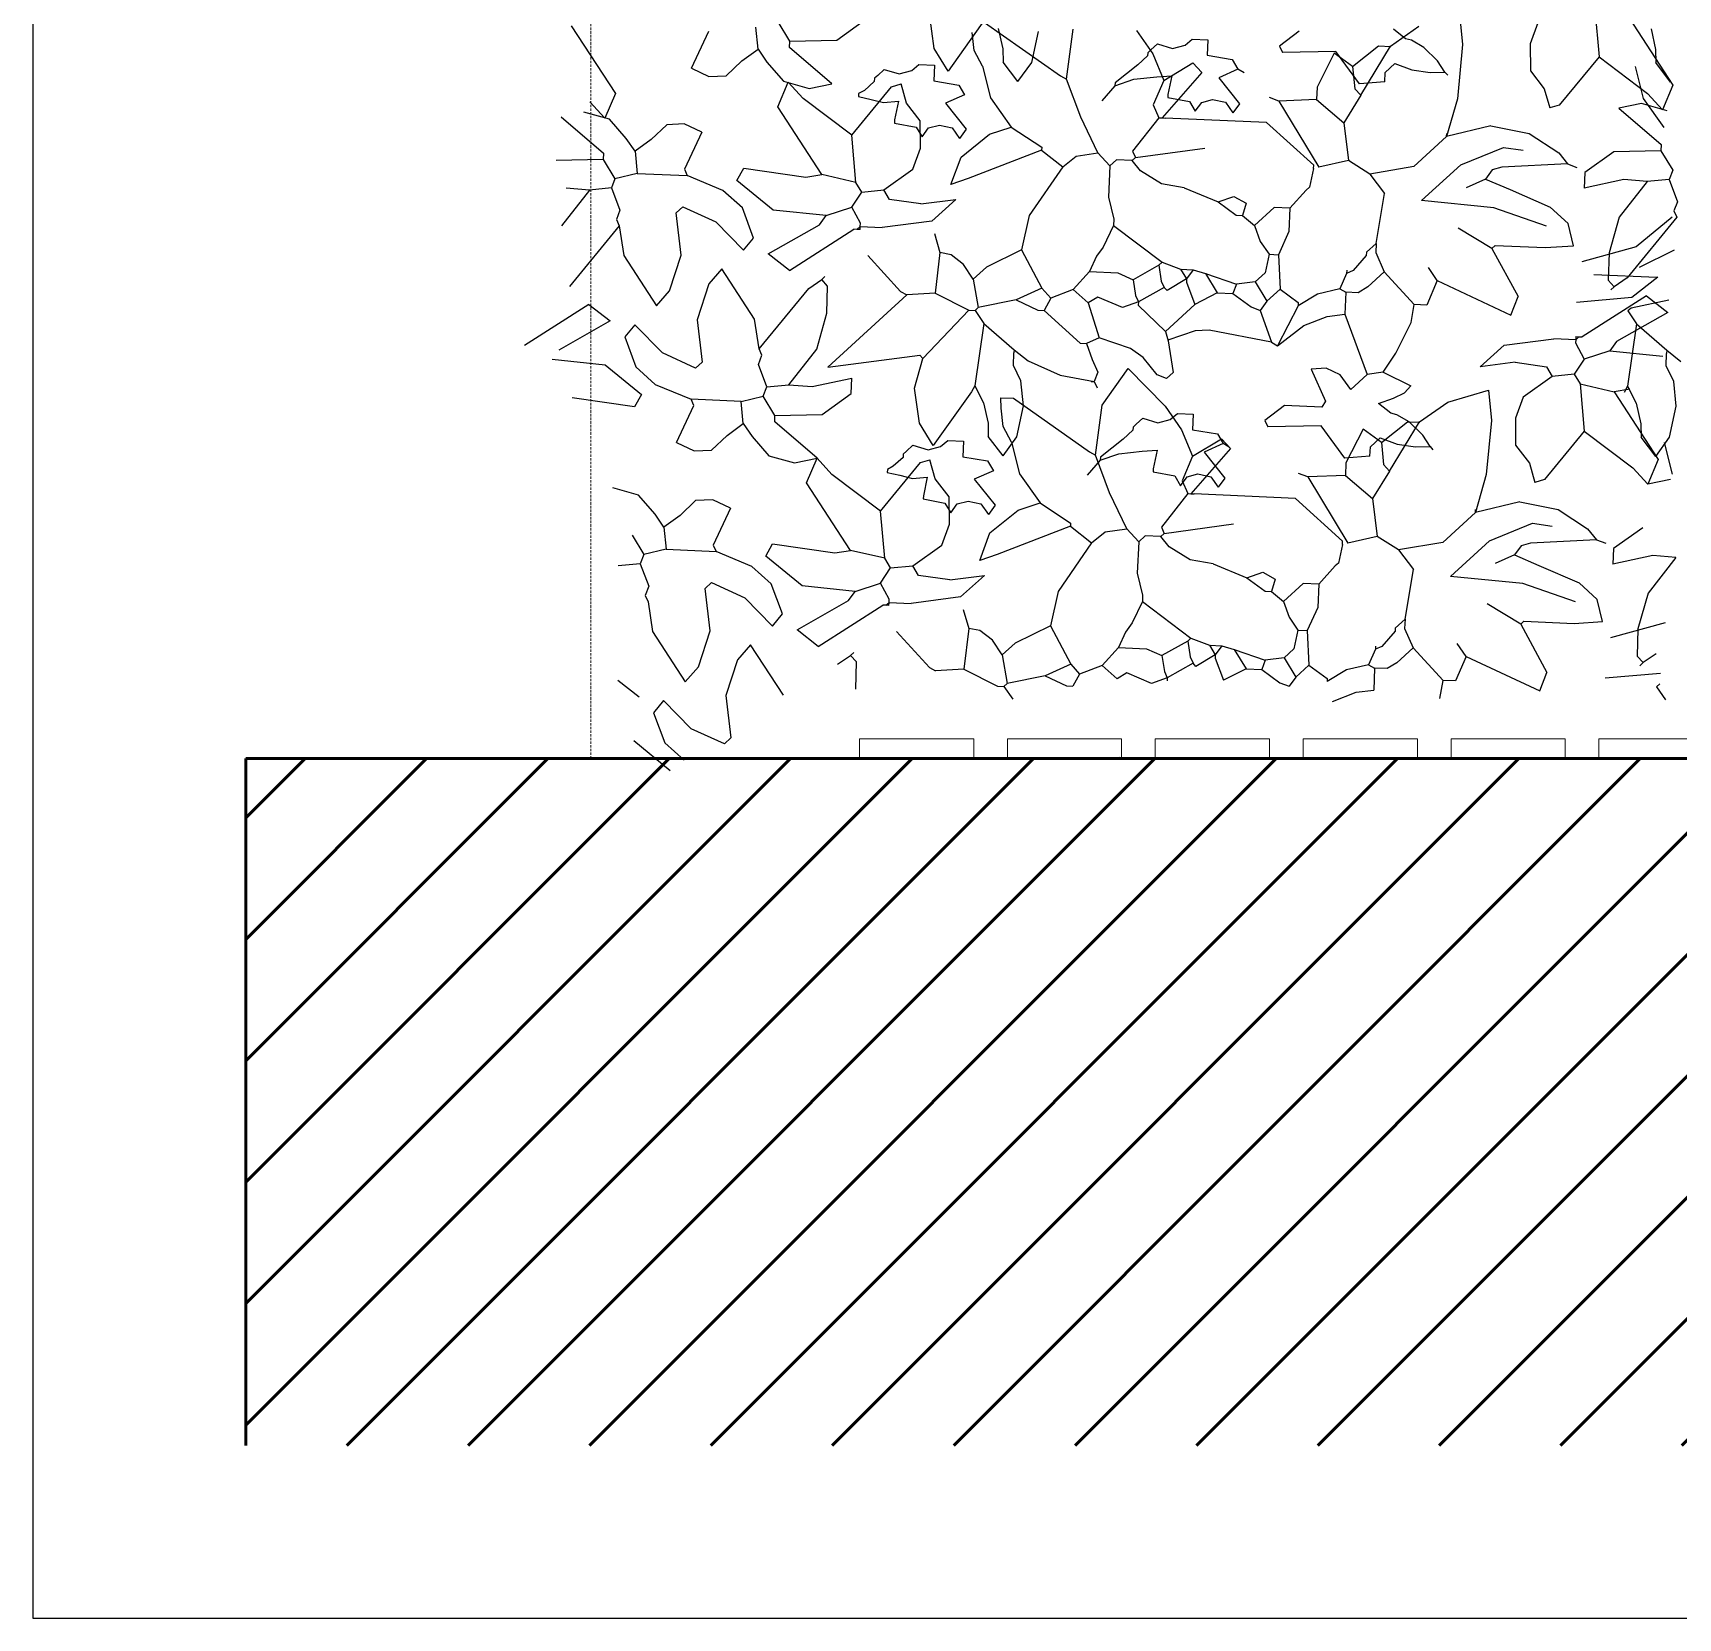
# Model space of a CAD drawing. Header units: inches. Extents: x 2960 to 8891, y 1487 to 4457.
# Drawn here: x 7759 to 7926.7, y 2093.6 to 2255.1 of the extents above; entities that cross this region are included whole.
import ezdxf

# ---------------------------------------------------------------- set-up
doc = ezdxf.new("R2010")
doc.units = ezdxf.units.IN
doc.header["$MEASUREMENT"] = 0
doc.linetypes.add('HIDDEN', pattern=[0.375, 0.25, -0.125])
for name, color, linetype, lineweight in [('A-FLOR-FTPT', 6, 'HIDDEN', 13), ('A-FURN', 8, 'Continuous', 20), ('A-WALL-FULL', 7, 'Continuous', 50)]:
    doc.layers.add(name, color=color, linetype=linetype, lineweight=lineweight)
doc.layers.add('sezione 5', color=240, linetype='Continuous')
doc.layers.add('VERDE_siepe', color=96, linetype='Continuous')

msp = doc.modelspace()

# ---------------------------------------------------------------- hatches: boundary and pattern name
at = {"layer": 'A-WALL-FULL'}
h = msp.add_hatch(dxfattribs=at)
h.set_pattern_fill('ANSI31', color=0, scale=70)
h.paths.add_polyline_path([(8740.54, 2181.18), (8717.02, 2181.18), (8717.02, 2406.46), (8717.02, 2476.46), (8111.74, 2476.46), (8111.74, 2406.46), (8111.71, 2391.18), (8115.76, 2391.18), (8125.27, 2391.18), (8125.27, 2406.46), (8425.65, 2406.46), (8703, 2406.46), (8703, 2181.18), (7780.72, 2181.18), (7780.72, 2111.18), (8740.54, 2111.18)])

# ---------------------------------------------------------------- linework, layer by layer
at = {"layer": 'A-FLOR-FTPT'}
msp.add_line((7815.88, 2181.18), (7815.88, 2406.46), dxfattribs=at)
at = {"layer": 'A-FURN'}
for p, q in [((7854.93, 2183.18), (7843.28, 2183.18)), ((7843.28, 2181.18), (7843.28, 2183.18)), ((7854.93, 2181.18), (7854.93, 2183.18)), ((7870.01, 2183.18), (7858.36, 2183.18)), ((7858.36, 2181.18), (7858.36, 2183.18)), ((7870.01, 2181.18), (7870.01, 2183.18)), ((7885.08, 2183.18), (7873.43, 2183.18)), ((7873.43, 2181.18), (7873.43, 2183.18)), ((7885.08, 2181.18), (7885.08, 2183.18)), ((7900.16, 2183.18), (7888.51, 2183.18)), ((7888.51, 2181.18), (7888.51, 2183.18)), ((7900.16, 2181.18), (7900.16, 2183.18)), ((7915.24, 2183.18), (7903.59, 2183.18)), ((7903.59, 2181.18), (7903.59, 2183.18)), ((7915.24, 2181.18), (7915.24, 2183.18)), ((7930.32, 2183.18), (7918.67, 2183.18)), ((7918.67, 2181.18), (7918.67, 2183.18)), ((7854.93, 2181.18), (7843.28, 2181.18)), ((7870.01, 2181.18), (7858.36, 2181.18)), ((7885.08, 2181.18), (7873.43, 2181.18)), ((7900.16, 2181.18), (7888.51, 2181.18)), ((7915.24, 2181.18), (7903.59, 2181.18)), ((7930.32, 2181.18), (7918.67, 2181.18))]:
    msp.add_line(p, q, dxfattribs=at)
at = {"layer": 'A-WALL-FULL'}
for p, q in [((7780.72, 2181.18), (8703, 2181.18)), ((7780.72, 2111.18), (7780.72, 2181.18))]:
    msp.add_line(p, q, dxfattribs=at)
at = {"layer": 'sezione 5'}
msp.add_lwpolyline([(7759.02, 2517.27), (7759.02, 2093.59), (8759.94, 2093.59), (8759.94, 2517.27)], close=True, dxfattribs=at)
at = {"layer": 'VERDE_siepe'}
for p, q in [((7836.18, 2254.3), (7834.98, 2256.27)), ((7840.98, 2254.41), (7843.94, 2256.52)), ((7850.91, 2253.53), (7850.41, 2257.09)), ((7856.21, 2256.7), (7852.32, 2251.23)), ((7856.03, 2256.21), (7863.78, 2250.76)), ((7904.47, 2257.03), (7904.77, 2253.94)), ((7912.44, 2256.17), (7911.66, 2254.03)), ((7918.25, 2257.52), (7918.68, 2252.7)), ((7921.73, 2256.72), (7926.22, 2249.82)), ((7813.9, 2255.86), (7818.4, 2248.95)), ((7826.15, 2251.54), (7827.91, 2255.3)), ((7832.94, 2253.48), (7832.72, 2255.73)), ((7836.15, 2253.66), (7836.18, 2254.3)), ((7836.18, 2254.3), (7840.98, 2254.41)), ((7854.99, 2253.34), (7854.78, 2255.19)), ((7857.44, 2255.59), (7857.9, 2253.51)), ((7860.84, 2252.12), (7861.52, 2255.29)), ((7864.4, 2250.41), (7865.07, 2255.52)), ((7871.52, 2255.39), (7873.18, 2253.01)), ((7876.48, 2253.9), (7877.21, 2254.51)), ((7877.21, 2254.51), (7878.8, 2254.44)), ((7878.8, 2254.44), (7878.73, 2252.85)), ((7888.11, 2255.31), (7886.12, 2253.8)), ((7897.43, 2253.8), (7900.3, 2255.82)), ((7898.94, 2254.52), (7897.71, 2255.53)), ((7899.55, 2254.38), (7898.94, 2254.52)), ((7900.81, 2253.64), (7899.55, 2254.38)), ((7923.98, 2255.54), (7924.44, 2253.46)), ((7831.29, 2252.28), (7832.94, 2253.48)), ((7832.94, 2253.48), (7833.85, 2252.16)), ((7840.46, 2249.96), (7836.15, 2253.66)), ((7852.32, 2251.23), (7850.91, 2253.53)), ((7855.83, 2251.74), (7854.99, 2253.34)), ((7857.9, 2253.51), (7857.93, 2252.15)), ((7872.66, 2252.79), (7871.66, 2251.88)), ((7872.67, 2253.11), (7872.66, 2252.79)), ((7873, 2253.42), (7872.67, 2253.11)), ((7873, 2253.42), (7873.67, 2254.03)), ((7873.18, 2253.01), (7874.31, 2250.3)), ((7873.67, 2254.03), (7875.21, 2253.55)), ((7875.21, 2253.55), (7876.48, 2253.9)), ((7878.73, 2252.85), (7881.27, 2252.42)), ((7886.12, 2253.8), (7886.42, 2253.15)), ((7891.85, 2253.23), (7886.42, 2253.15)), ((7891.69, 2253.06), (7889.94, 2249.62)), ((7893.54, 2251.7), (7891.69, 2253.06)), ((7894.27, 2249.93), (7891.85, 2253.23)), ((7893.54, 2251.7), (7896.19, 2253.82)), ((7894.38, 2248.78), (7897.43, 2253.8)), ((7896.19, 2253.82), (7897.47, 2253.76)), ((7902.22, 2252.29), (7900.81, 2253.64)), ((7904.77, 2253.94), (7904.24, 2248.43)), ((7911.66, 2254.03), (7911.69, 2251.26)), ((7918.68, 2252.7), (7914.63, 2247.76)), ((7918.68, 2252.7), (7923.63, 2248.97)), ((7924.44, 2253.46), (7924.47, 2252.11)), ((7826.15, 2251.54), (7827.94, 2250.69)), ((7829.7, 2250.77), (7831.29, 2252.28)), ((7833.85, 2252.16), (7835.55, 2250.21)), ((7845.14, 2250.81), (7845.8, 2251.42)), ((7845.8, 2251.42), (7847.34, 2250.95)), ((7847.34, 2250.95), (7848.61, 2251.3)), ((7848.61, 2251.3), (7849.34, 2251.91)), ((7849.34, 2251.91), (7850.94, 2251.84)), ((7850.94, 2251.84), (7850.87, 2250.25)), ((7855.83, 2251.74), (7856.65, 2248.51)), ((7859.44, 2250.17), (7857.93, 2252.15)), ((7859.44, 2250.17), (7860.84, 2252.12)), ((7871.66, 2251.88), (7869.34, 2250.06)), ((7878.18, 2251.09), (7874.14, 2246.47)), ((7874.31, 2250.3), (7877.26, 2252.09)), ((7877.26, 2252.09), (7878.18, 2251.09)), ((7881.87, 2251.43), (7879.91, 2250.56)), ((7881.27, 2252.42), (7881.87, 2251.43)), ((7882.49, 2251.08), (7881.87, 2251.43)), ((7893.54, 2251.7), (7893.77, 2249.45)), ((7896.83, 2250.14), (7896.87, 2251.1)), ((7896.87, 2251.1), (7897.87, 2252.01)), ((7897.87, 2252.01), (7899.6, 2251.36)), ((7899.6, 2251.36), (7901.47, 2251.09)), ((7901.47, 2251.09), (7902.95, 2251.15)), ((7902.95, 2251.15), (7902.22, 2252.29)), ((7902.95, 2251.15), (7903.25, 2250.82)), ((7911.69, 2251.26), (7913.1, 2249.43)), ((7922.37, 2251.7), (7923.19, 2248.46)), ((7925.98, 2250.12), (7924.47, 2252.11)), ((7827.94, 2250.69), (7829.7, 2250.77)), ((7834.95, 2247.6), (7836.02, 2250.11)), ((7835.55, 2250.21), (7838.16, 2249.48)), ((7837.54, 2248.45), (7836.02, 2250.11)), ((7838.16, 2249.48), (7840.46, 2249.96)), ((7842.49, 2244.72), (7846.54, 2249.65)), ((7843.79, 2249.28), (7843.19, 2248.96)), ((7844.79, 2250.19), (7843.79, 2249.28)), ((7844.8, 2250.51), (7844.79, 2250.19)), ((7845.14, 2250.81), (7844.8, 2250.51)), ((7846.54, 2249.65), (7847.52, 2249.93)), ((7848.07, 2247.99), (7847.52, 2249.93)), ((7850.87, 2250.25), (7853.4, 2249.82)), ((7853.4, 2249.82), (7854, 2248.83)), ((7863.78, 2250.76), (7864.4, 2250.41)), ((7865.85, 2246.56), (7864.4, 2250.41)), ((7869.33, 2249.74), (7867.98, 2248.2)), ((7869.33, 2249.74), (7871.25, 2250.41)), ((7869.34, 2250.06), (7869.33, 2249.74)), ((7871.25, 2250.41), (7873.61, 2250.65)), ((7874.31, 2250.3), (7873.24, 2247.79)), ((7873.61, 2250.65), (7875.13, 2250.77)), ((7875.13, 2250.77), (7874.72, 2248.87)), ((7879.91, 2250.56), (7882.03, 2247.91)), ((7889.94, 2249.62), (7889.88, 2248.34)), ((7893.77, 2249.45), (7894.38, 2248.78)), ((7896.83, 2250.14), (7894.27, 2249.93)), ((7913.1, 2249.43), (7913.66, 2247.49)), ((7926.22, 2249.82), (7925.15, 2247.31)), ((7815.8, 2248.1), (7817.33, 2246.44)), ((7818.4, 2248.95), (7817.33, 2246.44)), ((7839.44, 2240.69), (7834.95, 2247.6)), ((7842.49, 2244.72), (7837.54, 2248.45)), ((7843.19, 2248.96), (7843.18, 2248.64)), ((7843.18, 2248.64), (7844.47, 2248.35)), ((7844.47, 2248.35), (7845.74, 2248.05)), ((7845.74, 2248.05), (7847.26, 2248.17)), ((7847.26, 2248.17), (7846.86, 2246.27)), ((7849.48, 2246.16), (7848.07, 2247.99)), ((7854, 2248.83), (7852.04, 2247.96)), ((7852.04, 2247.96), (7854.17, 2245.31)), ((7856.65, 2248.51), (7858.76, 2245.54)), ((7873.24, 2247.79), (7873.82, 2246.48)), ((7874.72, 2248.87), (7874.71, 2248.55)), ((7874.71, 2248.55), (7876.93, 2248.13)), ((7876.93, 2248.13), (7877.52, 2247.15)), ((7877.52, 2247.15), (7878.19, 2248.05)), ((7878.19, 2248.05), (7879.29, 2248.34)), ((7879.29, 2248.34), (7880.59, 2248.06)), ((7880.59, 2248.06), (7881.35, 2246.98)), ((7882.03, 2247.91), (7881.35, 2246.98)), ((7886.04, 2248.19), (7885.1, 2248.55)), ((7889.88, 2248.34), (7886.04, 2248.19)), ((7886.04, 2248.19), (7890.12, 2241.45)), ((7889.88, 2248.34), (7892.66, 2245.98)), ((7894.38, 2248.78), (7892.66, 2245.98)), ((7904.24, 2248.43), (7903.14, 2244.57)), ((7914.63, 2247.76), (7913.66, 2247.49)), ((7923.01, 2247.94), (7920.71, 2247.46)), ((7925.62, 2247.21), (7923.01, 2247.94)), ((7923.19, 2248.46), (7925.3, 2245.49)), ((7923.63, 2248.97), (7925.15, 2247.31)), ((7812.88, 2246.59), (7817.19, 2242.89)), ((7817.8, 2246.34), (7815.19, 2247.07)), ((7819.5, 2244.39), (7817.8, 2246.34)), ((7825.41, 2245.86), (7823.64, 2245.78)), ((7827.2, 2245.01), (7825.41, 2245.86)), ((7846.86, 2246.27), (7846.84, 2245.95)), ((7846.84, 2245.95), (7849.06, 2245.53)), ((7849.51, 2243.39), (7849.48, 2246.16)), ((7867.59, 2242.92), (7865.85, 2246.56)), ((7873.82, 2246.48), (7871.11, 2243.09)), ((7873.82, 2246.48), (7874.14, 2246.47)), ((7874.14, 2246.47), (7874.46, 2246.46)), ((7884.79, 2246), (7874.46, 2246.46)), ((7889.59, 2241.64), (7884.79, 2246)), ((7892.66, 2245.98), (7893.13, 2242.13)), ((7920.71, 2247.46), (7925.02, 2243.76)), ((7820.4, 2243.07), (7819.5, 2244.39)), ((7822.05, 2244.27), (7820.4, 2243.07)), ((7823.64, 2245.78), (7822.05, 2244.27)), ((7827.2, 2245.01), (7825.43, 2241.25)), ((7842.92, 2239.9), (7842.49, 2244.72)), ((7849.06, 2245.53), (7849.66, 2244.54)), ((7849.66, 2244.54), (7850.32, 2245.45)), ((7850.32, 2245.45), (7851.43, 2245.74)), ((7851.43, 2245.74), (7852.72, 2245.46)), ((7852.72, 2245.46), (7853.49, 2244.38)), ((7854.17, 2245.31), (7853.49, 2244.38)), ((7853.64, 2242.48), (7856.53, 2244.82)), ((7856.53, 2244.82), (7858.76, 2245.54)), ((7858.76, 2245.54), (7861.86, 2243.49)), ((7903.14, 2244.57), (7899.81, 2241.51)), ((7907.66, 2245.65), (7903.14, 2244.57)), ((7903.14, 2244.57), (7903.15, 2244.89)), ((7907.66, 2245.65), (7911.57, 2244.88)), ((7911.57, 2244.88), (7914.57, 2242.9)), ((7817.19, 2242.89), (7817.17, 2242.25)), ((7820.4, 2243.07), (7820.62, 2240.82)), ((7848.73, 2241.25), (7849.51, 2243.39)), ((7852.61, 2239.68), (7853.64, 2242.48)), ((7861.85, 2243.17), (7854.37, 2240.3)), ((7861.86, 2243.49), (7861.85, 2243.17)), ((7861.85, 2243.17), (7864.01, 2241.48)), ((7864.01, 2241.48), (7865.38, 2242.59)), ((7865.38, 2242.59), (7867.59, 2242.92)), ((7867.59, 2242.92), (7868.81, 2241.59)), ((7871.11, 2243.09), (7871.41, 2242.43)), ((7871.41, 2242.43), (7878.48, 2243.4)), ((7904.58, 2241.69), (7908.95, 2243.47)), ((7908.95, 2243.47), (7910.95, 2243.18)), ((7914.57, 2242.9), (7915.48, 2241.79)), ((7920.19, 2243.01), (7917.23, 2240.9)), ((7924.99, 2243.12), (7920.19, 2243.01)), ((7925.02, 2243.76), (7924.99, 2243.12)), ((7924.99, 2243.12), (7926.19, 2241.15)), ((7817.17, 2242.25), (7812.37, 2242.14)), ((7817.17, 2242.25), (7818.36, 2240.28)), ((7820.62, 2240.82), (7818.36, 2240.28)), ((7820.62, 2240.82), (7825.72, 2240.6)), ((7825.43, 2241.25), (7825.72, 2240.6)), ((7830.79, 2240.11), (7831.48, 2241.36)), ((7831.48, 2241.36), (7837.83, 2240.44)), ((7845.77, 2239.14), (7848.73, 2241.25)), ((7864.01, 2241.48), (7860.6, 2236.51)), ((7868.81, 2241.59), (7868.67, 2238.4)), ((7869.48, 2242.2), (7868.81, 2241.59)), ((7871.07, 2242.13), (7869.48, 2242.2)), ((7871.41, 2242.43), (7871.07, 2242.13)), ((7871.92, 2241.07), (7871.07, 2242.13)), ((7874.07, 2239.75), (7871.92, 2241.07)), ((7889.58, 2241.32), (7889.17, 2239.42)), ((7889.58, 2241.32), (7889.59, 2241.64)), ((7893.13, 2242.13), (7890.12, 2241.45)), ((7895.3, 2240.75), (7893.13, 2242.13)), ((7899.81, 2241.51), (7895.3, 2240.75)), ((7900.58, 2238.04), (7904.58, 2241.69)), ((7907.79, 2241.17), (7907.11, 2240.24)), ((7908.76, 2241.44), (7907.79, 2241.17)), ((7915.48, 2241.79), (7908.76, 2241.44)), ((7915.48, 2241.79), (7916.43, 2241.43)), ((7917.23, 2240.9), (7917.16, 2239.31)), ((7926.19, 2241.15), (7925.83, 2240.21)), ((7815.75, 2239.12), (7813.38, 2239.31)), ((7818, 2239.34), (7815.75, 2239.12)), ((7818.36, 2240.28), (7818, 2239.34)), ((7818, 2239.34), (7818.86, 2237.06)), ((7829.37, 2239.07), (7825.72, 2240.6)), ((7834.49, 2237.07), (7830.79, 2240.11)), ((7837.83, 2240.44), (7839.44, 2240.69)), ((7842.92, 2239.9), (7839.44, 2240.69)), ((7843.52, 2238.92), (7842.92, 2239.9)), ((7843.52, 2238.92), (7845.77, 2239.14)), ((7846.36, 2238.16), (7845.77, 2239.14)), ((7854.37, 2240.3), (7852.61, 2239.68)), ((7876.39, 2239.34), (7874.07, 2239.75)), ((7876.39, 2239.34), (7879.84, 2237.91)), ((7889.17, 2239.42), (7888.84, 2239.12)), ((7895.3, 2240.75), (7896.82, 2238.77)), ((7907.11, 2240.24), (7905.15, 2239.36)), ((7907.11, 2240.24), (7909.62, 2239.17)), ((7909.62, 2239.17), (7913.7, 2237.39)), ((7921.21, 2240.18), (7917.16, 2239.31)), ((7923.58, 2239.98), (7920.75, 2236.35)), ((7923.58, 2239.98), (7921.21, 2240.18)), ((7925.83, 2240.21), (7923.58, 2239.98)), ((7925.83, 2240.21), (7926.69, 2237.93)), ((7815.75, 2239.12), (7812.92, 2235.49)), ((7831.35, 2237.3), (7829.37, 2239.07)), ((7842.49, 2237.36), (7843.52, 2238.92)), ((7849.54, 2237.7), (7846.36, 2238.16)), ((7849.54, 2237.7), (7853.1, 2238.16)), ((7853.1, 2238.16), (7850.65, 2235.96)), ((7868.67, 2238.4), (7869.21, 2236.14)), ((7879.84, 2237.91), (7881.46, 2238.48)), ((7879.84, 2237.91), (7881.7, 2236.55)), ((7881.46, 2238.48), (7882.71, 2237.79)), ((7882.71, 2237.79), (7882.34, 2236.52)), ((7888.84, 2239.12), (7887.16, 2237.27)), ((7895.95, 2233.69), (7896.82, 2238.77)), ((7907.96, 2237.31), (7900.58, 2238.04)), ((7926.69, 2237.93), (7926.32, 2236.99)), ((7818.86, 2237.06), (7818.5, 2236.12)), ((7818.5, 2236.12), (7818.79, 2235.47)), ((7825.27, 2237.42), (7824.6, 2236.81)), ((7825.12, 2232.49), (7824.6, 2236.81)), ((7825.27, 2237.42), (7828.64, 2235.88)), ((7828.64, 2235.88), (7831.47, 2233)), ((7832.48, 2234.23), (7831.35, 2237.3)), ((7839.9, 2236.52), (7834.49, 2237.07)), ((7839.22, 2235.59), (7839.9, 2236.52)), ((7839.9, 2236.52), (7842.49, 2237.36)), ((7843.38, 2235.73), (7842.49, 2237.36)), ((7850.65, 2235.96), (7845.6, 2235.31)), ((7860.6, 2236.51), (7859.81, 2233.03)), ((7869.21, 2236.14), (7869.19, 2235.5)), ((7881.7, 2236.55), (7882.34, 2236.52)), ((7882.34, 2236.52), (7883.57, 2235.51)), ((7885.57, 2237.34), (7883.57, 2235.51)), ((7887.16, 2237.27), (7885.57, 2237.34)), ((7887.16, 2237.27), (7887.06, 2234.88)), ((7913.34, 2235.44), (7907.96, 2237.31)), ((7913.7, 2237.39), (7915.54, 2235.72)), ((7920.75, 2236.35), (7919.71, 2232.71)), ((7926.62, 2236.34), (7921.55, 2230.16)), ((7926.12, 2236.36), (7922.48, 2233.33)), ((7926.32, 2236.99), (7926.62, 2236.34)), ((7818.79, 2235.47), (7813.73, 2229.3)), ((7818.79, 2235.47), (7819.25, 2232.44)), ((7831.47, 2233), (7832.48, 2234.23)), ((7833.98, 2232.62), (7839.22, 2235.59)), ((7836.14, 2230.93), (7842.71, 2235.12)), ((7843.03, 2235.1), (7842.71, 2235.12)), ((7843.03, 2235.1), (7843.37, 2235.41)), ((7843.35, 2235.09), (7843.03, 2235.1)), ((7843.35, 2235.09), (7843.37, 2235.41)), ((7843.37, 2235.41), (7843.38, 2235.73)), ((7843.37, 2235.41), (7845.6, 2235.31)), ((7850.93, 2234.7), (7851.49, 2232.75)), ((7869.19, 2235.5), (7868.13, 2233.31)), ((7869.19, 2235.5), (7874.14, 2231.77)), ((7883.57, 2235.51), (7884.14, 2233.89)), ((7887.06, 2234.88), (7886, 2232.53)), ((7907.76, 2233.18), (7904.33, 2235.25)), ((7916.08, 2233.45), (7915.54, 2235.72)), ((7819.25, 2232.44), (7822.59, 2227.31)), ((7823.93, 2228.85), (7825.12, 2232.49)), ((7836.14, 2230.93), (7833.98, 2232.62)), ((7844.12, 2232.44), (7847.48, 2228.77)), ((7851.49, 2232.75), (7850.99, 2228.62)), ((7852.62, 2232.53), (7851.49, 2232.75)), ((7853.89, 2231.55), (7852.62, 2232.53)), ((7859.81, 2233.03), (7856.22, 2231.27)), ((7859.81, 2233.03), (7861.88, 2229.11)), ((7868.13, 2233.31), (7867.45, 2232.38)), ((7884.14, 2233.89), (7885.04, 2232.57)), ((7885.04, 2232.57), (7884.64, 2230.67)), ((7885.04, 2232.57), (7886, 2232.53)), ((7886, 2232.53), (7886.16, 2229.01)), ((7894.94, 2232.46), (7893.6, 2230.92)), ((7894.96, 2232.78), (7894.94, 2232.46)), ((7895.95, 2233.69), (7894.96, 2232.78)), ((7895.95, 2233.69), (7895.91, 2232.74)), ((7895.91, 2232.74), (7896.79, 2230.78)), ((7907.76, 2233.18), (7908.09, 2233.48)), ((7907.76, 2233.18), (7910.42, 2228.27)), ((7908.09, 2233.48), (7913.2, 2233.26)), ((7913.2, 2233.26), (7916.08, 2233.45)), ((7922.48, 2233.33), (7916.92, 2231.81)), ((7919.71, 2232.71), (7919.62, 2229.93)), ((7926.35, 2232.98), (7922.76, 2231.22)), ((7829.25, 2231.08), (7827.91, 2229.55)), ((7832.59, 2225.95), (7829.25, 2231.09)), ((7854.89, 2230.05), (7853.89, 2231.55)), ((7856.22, 2231.27), (7854.89, 2230.05)), ((7866.74, 2230.81), (7865.07, 2228.97)), ((7867.45, 2232.38), (7866.74, 2230.81)), ((7866.74, 2230.81), (7869.62, 2230.69)), ((7873.8, 2231.46), (7871.18, 2229.98)), ((7874.14, 2231.77), (7873.8, 2231.46)), ((7873.8, 2231.46), (7874.05, 2229.85)), ((7874.14, 2231.77), (7876.02, 2231.05)), ((7876.02, 2231.05), (7876.62, 2230.06)), ((7876.02, 2231.05), (7877.3, 2230.99)), ((7877.3, 2230.99), (7876.62, 2230.06)), ((7877.3, 2230.99), (7878.56, 2230.62)), ((7892.96, 2230.95), (7892.94, 2230.63)), ((7893.6, 2230.92), (7892.94, 2230.63)), ((7896.79, 2230.78), (7895.12, 2229.25)), ((7896.79, 2230.78), (7899.84, 2227.45)), ((7902.18, 2229.91), (7901.28, 2231.22)), ((7827.91, 2229.55), (7826.72, 2225.9)), ((7833.05, 2222.93), (7838.11, 2229.1)), ((7838.11, 2229.1), (7839.43, 2230)), ((7839.43, 2230), (7839.76, 2230.31)), ((7840.04, 2229.34), (7839.43, 2230)), ((7839.96, 2226.56), (7840.04, 2229.34)), ((7854.89, 2230.05), (7855.4, 2227.15)), ((7861.88, 2229.11), (7859.27, 2227.94)), ((7861.88, 2229.11), (7862.79, 2228.11)), ((7869.62, 2230.69), (7871.18, 2229.98)), ((7871.18, 2229.98), (7871.43, 2228.37)), ((7874.35, 2229.2), (7871.72, 2227.72)), ((7874.05, 2229.85), (7874.35, 2229.2)), ((7874.65, 2228.87), (7874.35, 2229.2)), ((7876.62, 2230.06), (7874.65, 2228.87)), ((7876.62, 2230.06), (7876.61, 2229.74)), ((7876.61, 2229.74), (7877.47, 2227.47)), ((7878.56, 2230.62), (7881.71, 2229.52)), ((7878.56, 2230.62), (7879.75, 2228.65)), ((7881.71, 2229.52), (7881.35, 2228.58)), ((7883.64, 2229.75), (7881.71, 2229.52)), ((7884.64, 2230.67), (7883.64, 2229.75)), ((7883.64, 2229.75), (7884.83, 2227.79)), ((7892.94, 2230.63), (7892.24, 2229.06)), ((7895.12, 2229.25), (7894.14, 2228.66)), ((7902.18, 2229.91), (7901.11, 2227.39)), ((7902.18, 2229.91), (7909.7, 2226.38)), ((7924.58, 2230.2), (7918.14, 2230.48)), ((7919.62, 2229.93), (7920.23, 2229.26)), ((7920.23, 2229.26), (7919.9, 2228.96)), ((7921.55, 2230.16), (7920.23, 2229.26)), ((7922.02, 2228.2), (7924.69, 2230.29)), ((7815.7, 2227.47), (7809.13, 2223.28)), ((7815.7, 2227.47), (7817.87, 2225.78)), ((7822.59, 2227.31), (7823.93, 2228.85)), ((7848.1, 2228.43), (7840.07, 2221.06)), ((7847.48, 2228.77), (7848.1, 2228.43)), ((7850.99, 2228.62), (7848.1, 2228.43)), ((7850.99, 2228.62), (7854.43, 2226.87)), ((7859.27, 2227.94), (7855.4, 2227.15)), ((7859.27, 2227.94), (7861.46, 2226.89)), ((7862.79, 2228.11), (7862.1, 2226.86)), ((7865.07, 2228.97), (7862.79, 2228.11)), ((7865.07, 2228.97), (7866.61, 2227.62)), ((7867.59, 2228.22), (7866.61, 2227.62)), ((7866.61, 2227.62), (7867.73, 2224.06)), ((7870.1, 2227.15), (7867.59, 2228.22)), ((7871.72, 2227.72), (7870.1, 2227.15)), ((7871.43, 2228.37), (7871.72, 2227.72)), ((7871.72, 2227.72), (7871.71, 2227.4)), ((7871.71, 2227.4), (7874.47, 2224.72)), ((7877.47, 2227.47), (7874.47, 2224.72)), ((7879.75, 2228.65), (7877.47, 2227.47)), ((7879.75, 2228.65), (7881.35, 2228.58)), ((7881.35, 2228.58), (7883.21, 2227.22)), ((7884.83, 2227.79), (7884.15, 2226.86)), ((7886.16, 2229.01), (7884.83, 2227.79)), ((7886.16, 2229.01), (7888.02, 2227.65)), ((7889.98, 2228.52), (7888.01, 2227.33)), ((7888.02, 2227.65), (7888.01, 2227.33)), ((7892.24, 2229.06), (7889.98, 2228.52)), ((7892.24, 2229.06), (7892.86, 2228.71)), ((7892.86, 2228.71), (7892.76, 2226.48)), ((7894.14, 2228.66), (7892.86, 2228.71)), ((7899.52, 2225.63), (7899.84, 2227.45)), ((7901.11, 2227.39), (7899.84, 2227.45)), ((7909.7, 2226.38), (7910.42, 2228.27)), ((7916.38, 2227.71), (7922.02, 2228.2)), ((7923.53, 2228.33), (7916.95, 2224.15)), ((7925.81, 2227.89), (7921.94, 2227.1)), ((7923.53, 2228.33), (7925.69, 2226.64)), ((7817.87, 2225.78), (7812.62, 2222.81)), ((7826.72, 2225.9), (7827.24, 2221.58)), ((7833.05, 2222.93), (7832.59, 2225.95)), ((7838.92, 2222.91), (7839.96, 2226.56)), ((7854.43, 2226.87), (7849.74, 2221.96)), ((7854.43, 2226.87), (7855.07, 2226.85)), ((7855.4, 2227.15), (7855.07, 2226.85)), ((7855.07, 2226.85), (7855.97, 2225.53)), ((7861.46, 2226.89), (7862.1, 2226.86)), ((7862.1, 2226.86), (7865.79, 2223.5)), ((7883.21, 2227.22), (7884.15, 2226.86)), ((7884.15, 2226.86), (7885.29, 2223.61)), ((7888.01, 2227.33), (7885.91, 2223.26)), ((7888.58, 2225.31), (7890.97, 2226.25)), ((7890.97, 2226.25), (7892.76, 2226.48)), ((7892.76, 2226.48), (7895.05, 2220.31)), ((7925.69, 2226.64), (7920.45, 2223.67)), ((7921.94, 2227.1), (7921.61, 2226.8)), ((7921.61, 2226.8), (7922.51, 2225.48)), ((7820.37, 2225.4), (7819.36, 2224.17)), ((7819.36, 2224.17), (7820.49, 2221.1)), ((7823.2, 2222.52), (7820.37, 2225.4)), ((7855.97, 2225.53), (7855.05, 2219.18)), ((7855.97, 2225.53), (7859.05, 2222.84)), ((7867.73, 2224.06), (7866.42, 2223.47)), ((7870.92, 2222.96), (7867.73, 2224.06)), ((7874.47, 2224.72), (7874.75, 2223.75)), ((7877.5, 2224.79), (7874.73, 2223.82)), ((7878.95, 2224.85), (7877.5, 2224.79)), ((7885.29, 2223.61), (7878.95, 2224.85)), ((7885.91, 2223.26), (7888.58, 2225.31)), ((7897.97, 2222.5), (7899.52, 2225.63)), ((7916.32, 2224.18), (7916.3, 2223.86)), ((7916.63, 2224.16), (7916.3, 2223.86)), ((7916.32, 2224.18), (7916.63, 2224.16)), ((7916.63, 2224.16), (7916.95, 2224.15)), ((7922.51, 2225.48), (7921.59, 2219.13)), ((7922.51, 2225.48), (7925.59, 2222.79)), ((7826.57, 2220.97), (7823.2, 2222.52)), ((7833.34, 2222.28), (7833.05, 2222.93)), ((7836.09, 2219.28), (7838.92, 2222.91)), ((7858.98, 2221.24), (7859.03, 2222.52)), ((7859.05, 2222.84), (7859.03, 2222.52)), ((7859.05, 2222.84), (7860.49, 2221.7)), ((7865.79, 2223.5), (7866.42, 2223.47)), ((7866.42, 2223.47), (7866.99, 2221.85)), ((7872.19, 2222.04), (7870.92, 2222.96)), ((7874.75, 2223.75), (7875.25, 2220.53)), ((7885.29, 2223.61), (7885.91, 2223.26)), ((7896.66, 2220.56), (7897.97, 2222.5)), ((7906.57, 2221.11), (7909.01, 2223.31)), ((7909.01, 2223.31), (7914.07, 2223.95)), ((7916.3, 2223.86), (7914.07, 2223.95)), ((7916.3, 2223.86), (7916.29, 2223.54)), ((7916.29, 2223.54), (7917.17, 2221.9)), ((7919.77, 2222.75), (7917.17, 2221.9)), ((7920.45, 2223.67), (7919.77, 2222.75)), ((7919.77, 2222.75), (7925.18, 2222.19)), ((7925.52, 2221.19), (7925.57, 2222.47)), ((7925.59, 2222.79), (7925.57, 2222.47)), ((7925.59, 2222.79), (7927.03, 2221.65)), ((7811.94, 2221.88), (7817.35, 2221.32)), ((7817.35, 2221.32), (7821.05, 2218.28)), ((7820.49, 2221.1), (7822.47, 2219.32)), ((7826.57, 2220.97), (7827.24, 2221.58)), ((7832.98, 2221.33), (7833.34, 2222.28)), ((7833.84, 2219.06), (7832.98, 2221.33)), ((7840.07, 2221.06), (7849.43, 2222.3)), ((7848.91, 2218.94), (7849.74, 2221.96)), ((7849.43, 2222.3), (7849.74, 2221.96)), ((7859.75, 2219.67), (7858.98, 2221.24)), ((7860.49, 2221.7), (7863.76, 2220.24)), ((7866.99, 2221.85), (7867.58, 2220.55)), ((7868.01, 2217.21), (7870.67, 2220.94)), ((7870.67, 2220.94), (7874.46, 2217.08)), ((7873.64, 2220.28), (7872.19, 2222.04)), ((7890.86, 2220.96), (7889.32, 2220.88)), ((7889.32, 2220.88), (7890.78, 2217.62)), ((7892.3, 2220.29), (7890.86, 2220.96)), ((7910.13, 2221.57), (7906.57, 2221.11)), ((7910.13, 2221.57), (7913.31, 2221.11)), ((7913.31, 2221.11), (7913.9, 2220.12)), ((7917.17, 2221.9), (7916.15, 2220.35)), ((7926.29, 2219.62), (7925.52, 2221.19)), ((7822.47, 2219.32), (7826.12, 2217.8)), ((7833.48, 2218.12), (7833.84, 2219.06)), ((7833.84, 2219.06), (7836.09, 2219.28)), ((7836.09, 2219.28), (7838.46, 2219.09)), ((7838.46, 2219.09), (7842.51, 2219.96)), ((7842.44, 2218.37), (7842.51, 2219.96)), ((7855.05, 2219.18), (7854.7, 2218.55)), ((7855.05, 2219.18), (7855.94, 2217.43)), ((7860.02, 2217.14), (7859.75, 2219.67)), ((7863.76, 2220.24), (7867.21, 2219.6)), ((7866.9, 2219.62), (7867.21, 2219.6)), ((7867.58, 2220.55), (7867.21, 2219.6)), ((7867.21, 2219.6), (7867.51, 2218.95)), ((7874.58, 2219.92), (7873.64, 2220.28)), ((7875.25, 2220.53), (7874.58, 2219.92)), ((7893.39, 2218.78), (7892.3, 2220.29)), ((7895.05, 2220.31), (7893.39, 2218.78)), ((7896.66, 2220.56), (7895.05, 2220.31)), ((7896.66, 2220.56), (7899.48, 2219.16)), ((7898.85, 2218.46), (7899.48, 2219.16)), ((7913.9, 2220.12), (7910.93, 2218.02)), ((7916.15, 2220.35), (7913.9, 2220.12)), ((7916.15, 2220.35), (7916.75, 2219.36)), ((7916.75, 2219.36), (7920.23, 2218.57)), ((7916.75, 2219.36), (7917.17, 2214.55)), ((7921.59, 2219.13), (7921.24, 2218.5)), ((7921.59, 2219.13), (7922.48, 2217.39)), ((7926.56, 2217.09), (7926.29, 2219.62)), ((7820.36, 2217.04), (7814.01, 2217.95)), ((7821.05, 2218.28), (7820.36, 2217.04)), ((7826.41, 2217.15), (7826.12, 2217.8)), ((7831.22, 2217.58), (7826.12, 2217.8)), ((7831.22, 2217.58), (7833.48, 2218.12)), ((7831.44, 2215.33), (7831.22, 2217.58)), ((7834.67, 2216.15), (7833.48, 2218.12)), ((7839.47, 2216.26), (7842.44, 2218.37)), ((7849.4, 2215.37), (7848.91, 2218.94)), ((7854.7, 2218.55), (7850.81, 2213.08)), ((7855.94, 2217.43), (7856.39, 2215.35)), ((7857.69, 2217.96), (7858.97, 2217.9)), ((7857.72, 2216.89), (7857.69, 2217.96)), ((7858.97, 2217.9), (7866.72, 2212.45)), ((7890.78, 2217.62), (7890.43, 2216.99)), ((7896.2, 2217.38), (7897.71, 2217.9)), ((7897.44, 2216.37), (7896.2, 2217.38)), ((7897.71, 2217.9), (7898.85, 2218.46)), ((7900.37, 2215.49), (7903.25, 2217.52)), ((7903.25, 2217.52), (7907.41, 2218.72)), ((7907.41, 2218.72), (7907.71, 2215.63)), ((7910.93, 2218.02), (7910.16, 2215.88)), ((7921.83, 2218.82), (7920.23, 2218.57)), ((7920.23, 2218.57), (7924.72, 2211.66)), ((7922.48, 2217.39), (7922.93, 2215.31)), ((7824.64, 2213.39), (7826.41, 2217.15)), ((7834.65, 2215.51), (7834.67, 2216.15)), ((7834.67, 2216.15), (7839.47, 2216.26)), ((7857.93, 2215.03), (7857.72, 2216.89)), ((7859.34, 2213.97), (7860.02, 2217.14)), ((7867.34, 2212.1), (7868.01, 2217.21)), ((7871.5, 2215.26), (7872.17, 2215.87)), ((7872.17, 2215.87), (7873.7, 2215.4)), ((7873.7, 2215.4), (7874.97, 2215.74)), ((7874.46, 2217.08), (7876.12, 2214.7)), ((7874.97, 2215.74), (7875.7, 2216.36)), ((7875.7, 2216.36), (7877.3, 2216.29)), ((7877.3, 2216.29), (7877.23, 2214.69)), ((7886.6, 2217.16), (7884.62, 2215.65)), ((7884.62, 2215.65), (7884.91, 2215)), ((7890.43, 2216.99), (7886.6, 2217.16)), ((7898.05, 2216.22), (7897.44, 2216.37)), ((7899.31, 2215.49), (7898.05, 2216.22)), ((7910.16, 2215.88), (7910.18, 2213.11)), ((7925.88, 2213.92), (7926.56, 2217.09)), ((7828.2, 2212.62), (7829.79, 2214.12)), ((7829.79, 2214.12), (7831.44, 2215.33)), ((7831.44, 2215.33), (7832.34, 2214.01)), ((7832.34, 2214.01), (7834.04, 2212.05)), ((7838.96, 2211.81), (7834.65, 2215.51)), ((7850.81, 2213.08), (7849.4, 2215.37)), ((7856.39, 2215.35), (7856.42, 2214)), ((7857.93, 2212.02), (7856.42, 2214)), ((7858.77, 2213.44), (7857.93, 2215.03)), ((7857.93, 2212.02), (7859.34, 2213.97)), ((7871.15, 2214.64), (7870.15, 2213.72)), ((7871.17, 2214.96), (7871.15, 2214.64)), ((7871.5, 2215.26), (7871.17, 2214.96)), ((7876.12, 2214.7), (7877.25, 2211.99)), ((7877.23, 2214.69), (7879.77, 2214.26)), ((7879.77, 2214.26), (7880.36, 2213.28)), ((7890.35, 2215.08), (7884.91, 2215)), ((7892.76, 2211.78), (7890.35, 2215.08)), ((7894.63, 2214.75), (7892.88, 2211.31)), ((7896.49, 2213.39), (7894.63, 2214.75)), ((7896.49, 2213.39), (7899.14, 2215.51)), ((7897.32, 2210.48), (7900.37, 2215.49)), ((7899.14, 2215.51), (7900.41, 2215.46)), ((7900.72, 2214.14), (7899.31, 2215.49)), ((7901.45, 2213), (7900.72, 2214.14)), ((7907.71, 2215.63), (7907.18, 2210.12)), ((7917.17, 2214.55), (7913.12, 2209.61)), ((7917.17, 2214.55), (7922.13, 2210.82)), ((7922.93, 2215.31), (7922.96, 2213.95)), ((7824.64, 2213.39), (7826.43, 2212.54)), ((7826.43, 2212.54), (7828.2, 2212.62)), ((7848.08, 2212.51), (7847.75, 2212.2)), ((7848.08, 2212.51), (7848.74, 2213.12)), ((7848.74, 2213.12), (7850.28, 2212.65)), ((7850.28, 2212.65), (7851.55, 2212.99)), ((7851.55, 2212.99), (7852.28, 2213.6)), ((7852.28, 2213.6), (7853.88, 2213.53)), ((7853.88, 2213.53), (7853.81, 2211.94)), ((7858.77, 2213.44), (7859.59, 2210.2)), ((7866.72, 2212.45), (7867.34, 2212.1)), ((7870.15, 2213.72), (7867.84, 2211.91)), ((7869.74, 2212.25), (7872.1, 2212.5)), ((7872.1, 2212.5), (7873.62, 2212.61)), ((7873.62, 2212.61), (7873.22, 2210.71)), ((7881.12, 2212.78), (7877.08, 2208.16)), ((7877.25, 2211.99), (7880.2, 2213.78)), ((7880.36, 2213.28), (7878.41, 2212.4)), ((7878.41, 2212.4), (7880.53, 2209.75)), ((7880.2, 2213.78), (7881.12, 2212.78)), ((7880.99, 2212.93), (7880.36, 2213.28)), ((7895.33, 2211.99), (7895.37, 2212.94)), ((7895.37, 2212.94), (7896.37, 2213.86)), ((7896.37, 2213.86), (7898.09, 2213.21)), ((7896.49, 2213.39), (7896.71, 2211.14)), ((7898.09, 2213.21), (7899.96, 2212.94)), ((7899.96, 2212.94), (7901.45, 2213)), ((7901.45, 2213), (7901.75, 2212.66)), ((7910.18, 2213.11), (7911.6, 2211.28)), ((7924.48, 2211.97), (7922.96, 2213.95)), ((7924.48, 2211.97), (7925.88, 2213.92)), ((7925.31, 2213.39), (7926.13, 2210.16)), ((7834.04, 2212.05), (7836.65, 2211.32)), ((7836.65, 2211.32), (7838.96, 2211.81)), ((7837.89, 2209.29), (7838.96, 2211.81)), ((7840.48, 2210.14), (7838.96, 2211.81)), ((7845.43, 2206.41), (7849.49, 2211.35)), ((7846.13, 2210.65), (7846.12, 2210.33)), ((7846.73, 2210.97), (7846.13, 2210.65)), ((7847.73, 2211.88), (7846.73, 2210.97)), ((7847.75, 2212.2), (7847.73, 2211.88)), ((7849.49, 2211.35), (7850.46, 2211.62)), ((7851.01, 2209.68), (7850.46, 2211.62)), ((7853.81, 2211.94), (7856.34, 2211.51)), ((7856.34, 2211.51), (7856.94, 2210.52)), ((7867.82, 2211.59), (7866.48, 2210.05)), ((7868.79, 2208.26), (7867.34, 2212.1)), ((7867.82, 2211.59), (7869.74, 2212.25)), ((7867.84, 2211.91), (7867.82, 2211.59)), ((7873.22, 2210.71), (7873.21, 2210.39)), ((7877.25, 2211.99), (7876.18, 2209.48)), ((7895.33, 2211.99), (7892.76, 2211.78)), ((7892.88, 2211.31), (7892.82, 2210.03)), ((7896.71, 2211.14), (7897.32, 2210.48)), ((7911.6, 2211.28), (7912.15, 2209.33)), ((7922.13, 2210.82), (7923.65, 2209.15)), ((7924.72, 2211.66), (7923.65, 2209.15)), ((7842.38, 2202.39), (7837.89, 2209.29)), ((7845.43, 2206.41), (7840.48, 2210.14)), ((7846.12, 2210.33), (7847.41, 2210.05)), ((7847.41, 2210.05), (7848.68, 2209.74)), ((7848.68, 2209.74), (7850.2, 2209.86)), ((7850.2, 2209.86), (7849.8, 2207.96)), ((7852.42, 2207.85), (7851.01, 2209.68)), ((7856.94, 2210.52), (7854.99, 2209.65)), ((7854.99, 2209.65), (7857.11, 2207)), ((7859.59, 2210.2), (7861.7, 2207.23)), ((7873.21, 2210.39), (7875.42, 2209.98)), ((7875.42, 2209.98), (7876.02, 2208.99)), ((7876.02, 2208.99), (7876.68, 2209.89)), ((7876.18, 2209.48), (7876.76, 2208.18)), ((7876.68, 2209.89), (7877.79, 2210.19)), ((7877.79, 2210.19), (7879.09, 2209.9)), ((7879.09, 2209.9), (7879.85, 2208.83)), ((7880.53, 2209.75), (7879.85, 2208.83)), ((7888.98, 2209.88), (7888.04, 2210.24)), ((7892.82, 2210.03), (7888.98, 2209.88)), ((7888.98, 2209.88), (7893.07, 2203.14)), ((7892.82, 2210.03), (7895.6, 2207.67)), ((7897.32, 2210.48), (7895.6, 2207.67)), ((7907.18, 2210.12), (7906.08, 2206.26)), ((7913.12, 2209.61), (7912.15, 2209.33)), ((7925.96, 2209.63), (7923.65, 2209.15)), ((7820.74, 2208.04), (7818.13, 2208.77)), ((7822.44, 2206.08), (7820.74, 2208.04)), ((7826.58, 2207.47), (7824.99, 2205.97)), ((7828.35, 2207.55), (7826.58, 2207.47)), ((7830.14, 2206.7), (7828.35, 2207.55)), ((7849.8, 2207.96), (7849.78, 2207.64)), ((7849.78, 2207.64), (7852, 2207.22)), ((7852.45, 2205.08), (7852.42, 2207.85)), ((7853.26, 2207.14), (7854.37, 2207.43)), ((7854.37, 2207.43), (7855.67, 2207.15)), ((7870.53, 2204.61), (7868.79, 2208.26)), ((7876.76, 2208.18), (7874.06, 2204.78)), ((7876.76, 2208.18), (7877.08, 2208.16)), ((7877.08, 2208.16), (7877.4, 2208.15)), ((7887.73, 2207.7), (7877.4, 2208.15)), ((7892.53, 2203.33), (7887.73, 2207.7)), ((7895.6, 2207.67), (7896.07, 2203.82)), ((7910.6, 2207.34), (7906.08, 2206.26)), ((7910.6, 2207.34), (7914.51, 2206.57)), ((7823.34, 2204.76), (7822.44, 2206.08)), ((7824.99, 2205.97), (7823.34, 2204.76)), ((7830.14, 2206.7), (7828.37, 2202.94)), ((7845.86, 2201.6), (7845.43, 2206.41)), ((7852, 2207.22), (7852.6, 2206.24)), ((7852.6, 2206.24), (7853.26, 2207.14)), ((7855.67, 2207.15), (7856.43, 2206.07)), ((7857.11, 2207), (7856.43, 2206.07)), ((7856.58, 2204.18), (7859.47, 2206.51)), ((7859.47, 2206.51), (7861.7, 2207.23)), ((7861.7, 2207.23), (7864.8, 2205.18)), ((7906.08, 2206.26), (7902.75, 2203.21)), ((7906.08, 2206.26), (7906.1, 2206.58)), ((7914.51, 2206.57), (7917.51, 2204.59)), ((7820.11, 2203.94), (7821.3, 2201.97)), ((7823.34, 2204.76), (7823.56, 2202.51)), ((7851.68, 2202.94), (7852.45, 2205.08)), ((7855.56, 2201.38), (7856.58, 2204.18)), ((7864.79, 2204.86), (7857.32, 2201.99)), ((7864.8, 2205.18), (7864.79, 2204.86)), ((7864.79, 2204.86), (7866.95, 2203.17)), ((7866.95, 2203.17), (7868.32, 2204.28)), ((7868.32, 2204.28), (7870.53, 2204.61)), ((7870.53, 2204.61), (7871.75, 2203.28)), ((7874.35, 2204.13), (7874.01, 2203.82)), ((7874.06, 2204.78), (7874.35, 2204.13)), ((7874.35, 2204.13), (7881.42, 2205.1)), ((7907.52, 2203.38), (7911.89, 2205.16)), ((7911.89, 2205.16), (7913.89, 2204.87)), ((7917.51, 2204.59), (7918.43, 2203.48)), ((7923.14, 2204.7), (7920.17, 2202.59)), ((7823.56, 2202.51), (7821.3, 2201.97)), ((7823.56, 2202.51), (7828.67, 2202.29)), ((7828.37, 2202.94), (7828.67, 2202.29)), ((7832.31, 2200.77), (7828.67, 2202.29)), ((7833.73, 2201.81), (7834.42, 2203.05)), ((7834.42, 2203.05), (7840.77, 2202.14)), ((7840.77, 2202.14), (7842.38, 2202.39)), ((7845.86, 2201.6), (7842.38, 2202.39)), ((7848.71, 2200.83), (7851.68, 2202.94)), ((7866.95, 2203.17), (7863.54, 2198.21)), ((7871.75, 2203.28), (7871.61, 2200.09)), ((7872.42, 2203.89), (7871.75, 2203.28)), ((7874.01, 2203.82), (7872.42, 2203.89)), ((7874.86, 2202.76), (7874.01, 2203.82)), ((7877.01, 2201.44), (7874.86, 2202.76)), ((7892.52, 2203.01), (7892.11, 2201.11)), ((7892.52, 2203.01), (7892.53, 2203.33)), ((7896.07, 2203.82), (7893.07, 2203.14)), ((7898.25, 2202.45), (7896.07, 2203.82)), ((7902.75, 2203.21), (7898.25, 2202.45)), ((7898.25, 2202.45), (7899.76, 2200.46)), ((7903.53, 2199.74), (7907.52, 2203.38)), ((7910.73, 2202.86), (7910.05, 2201.93)), ((7911.7, 2203.14), (7910.73, 2202.86)), ((7918.43, 2203.48), (7911.7, 2203.14)), ((7918.43, 2203.48), (7919.37, 2203.12)), ((7920.17, 2202.59), (7920.1, 2201)), ((7820.94, 2201.03), (7818.69, 2200.81)), ((7821.3, 2201.97), (7820.94, 2201.03)), ((7820.94, 2201.03), (7821.8, 2198.76)), ((7834.29, 2198.99), (7832.31, 2200.77)), ((7837.43, 2198.77), (7833.73, 2201.81)), ((7845.43, 2199.06), (7846.46, 2200.61)), ((7846.46, 2200.61), (7845.86, 2201.6)), ((7846.46, 2200.61), (7848.71, 2200.83)), ((7849.3, 2199.85), (7848.71, 2200.83)), ((7857.32, 2201.99), (7855.56, 2201.38)), ((7879.33, 2201.03), (7877.01, 2201.44)), ((7879.33, 2201.03), (7882.78, 2199.6)), ((7891.78, 2200.81), (7890.1, 2198.96)), ((7892.11, 2201.11), (7891.78, 2200.81)), ((7910.05, 2201.93), (7908.09, 2201.06)), ((7910.05, 2201.93), (7912.56, 2200.86)), ((7912.56, 2200.86), (7916.64, 2199.09)), ((7924.15, 2201.87), (7920.1, 2201)), ((7926.52, 2201.68), (7923.69, 2198.05)), ((7926.52, 2201.68), (7924.15, 2201.87)), ((7828.21, 2199.11), (7827.54, 2198.51)), ((7828.21, 2199.12), (7831.58, 2197.57)), ((7835.42, 2195.92), (7834.29, 2198.99)), ((7842.84, 2198.21), (7845.43, 2199.06)), ((7846.32, 2197.42), (7845.43, 2199.06)), ((7852.48, 2199.39), (7849.3, 2199.85)), ((7852.48, 2199.39), (7856.04, 2199.85)), ((7856.04, 2199.85), (7853.59, 2197.65)), ((7871.61, 2200.09), (7872.15, 2197.83)), ((7882.78, 2199.6), (7884.4, 2200.17)), ((7882.78, 2199.6), (7884.64, 2198.24)), ((7884.4, 2200.17), (7885.65, 2199.48)), ((7885.65, 2199.48), (7885.28, 2198.22)), ((7888.51, 2199.03), (7886.51, 2197.2)), ((7890.1, 2198.96), (7888.51, 2199.03)), ((7890.1, 2198.96), (7890, 2196.57)), ((7898.9, 2195.39), (7899.76, 2200.46)), ((7910.91, 2199.01), (7903.53, 2199.74)), ((7916.29, 2197.14), (7910.91, 2199.01)), ((7916.64, 2199.09), (7918.48, 2197.41)), ((7821.8, 2198.76), (7821.44, 2197.81)), ((7821.44, 2197.81), (7821.73, 2197.16)), ((7828.06, 2194.19), (7827.54, 2198.51)), ((7831.58, 2197.57), (7834.41, 2194.69)), ((7836.92, 2194.31), (7842.16, 2197.28)), ((7842.84, 2198.21), (7837.43, 2198.77)), ((7842.16, 2197.28), (7842.84, 2198.21)), ((7846.31, 2197.1), (7846.32, 2197.42)), ((7853.59, 2197.65), (7848.54, 2197)), ((7863.54, 2198.21), (7862.75, 2194.72)), ((7872.15, 2197.83), (7872.13, 2197.19)), ((7884.64, 2198.24), (7885.28, 2198.22)), ((7885.28, 2198.22), (7886.51, 2197.2)), ((7886.51, 2197.2), (7887.08, 2195.58)), ((7919.02, 2195.15), (7918.48, 2197.41)), ((7923.69, 2198.05), (7922.65, 2194.4)), ((7821.73, 2197.16), (7822.19, 2194.13)), ((7834.41, 2194.69), (7835.42, 2195.92)), ((7839.08, 2192.62), (7845.65, 2196.81)), ((7845.97, 2196.8), (7845.65, 2196.81)), ((7845.97, 2196.8), (7846.31, 2197.1)), ((7846.29, 2196.78), (7845.97, 2196.8)), ((7846.29, 2196.78), (7846.31, 2197.1)), ((7846.31, 2197.1), (7848.54, 2197)), ((7853.87, 2196.39), (7854.43, 2194.45)), ((7872.13, 2197.19), (7871.07, 2195)), ((7872.13, 2197.19), (7877.08, 2193.46)), ((7887.08, 2195.58), (7887.98, 2194.26)), ((7890, 2196.57), (7888.94, 2194.22)), ((7910.7, 2194.87), (7907.27, 2196.94)), ((7822.19, 2194.13), (7825.53, 2189)), ((7826.88, 2190.54), (7828.06, 2194.19)), ((7839.08, 2192.62), (7836.92, 2194.31)), ((7847.06, 2194.13), (7850.42, 2190.47)), ((7854.43, 2194.45), (7853.93, 2190.31)), ((7855.56, 2194.23), (7854.43, 2194.45)), ((7856.84, 2193.25), (7855.56, 2194.23)), ((7862.75, 2194.72), (7859.16, 2192.96)), ((7862.75, 2194.72), (7864.82, 2190.8)), ((7870.39, 2194.07), (7869.69, 2192.5)), ((7871.07, 2195), (7870.39, 2194.07)), ((7887.98, 2194.26), (7887.58, 2192.36)), ((7887.98, 2194.26), (7888.94, 2194.22)), ((7888.94, 2194.22), (7889.1, 2190.7)), ((7897.88, 2194.15), (7896.54, 2192.61)), ((7897.9, 2194.47), (7897.88, 2194.15)), ((7898.9, 2195.39), (7897.9, 2194.47)), ((7898.9, 2195.39), (7898.85, 2194.43)), ((7898.85, 2194.43), (7899.73, 2192.47)), ((7910.7, 2194.87), (7911.03, 2195.18)), ((7910.7, 2194.87), (7913.36, 2189.96)), ((7911.03, 2195.18), (7916.14, 2194.95)), ((7916.14, 2194.95), (7919.02, 2195.15)), ((7925.42, 2195.02), (7919.86, 2193.5)), ((7922.65, 2194.4), (7922.57, 2191.62)), ((7832.19, 2192.78), (7830.85, 2191.24)), ((7835.54, 2187.65), (7832.19, 2192.78)), ((7857.83, 2191.74), (7856.84, 2193.25)), ((7859.16, 2192.96), (7857.83, 2191.74)), ((7869.69, 2192.5), (7868.01, 2190.66)), ((7869.69, 2192.5), (7872.56, 2192.38)), ((7872.56, 2192.38), (7874.12, 2191.67)), ((7876.75, 2193.15), (7874.12, 2191.67)), ((7877.08, 2193.46), (7876.75, 2193.15)), ((7876.75, 2193.15), (7877, 2191.55)), ((7877.08, 2193.46), (7878.97, 2192.74)), ((7878.97, 2192.74), (7879.56, 2191.75)), ((7878.97, 2192.74), (7880.24, 2192.68)), ((7880.24, 2192.68), (7879.56, 2191.75)), ((7880.24, 2192.68), (7881.5, 2192.31)), ((7881.5, 2192.31), (7884.65, 2191.21)), ((7881.5, 2192.31), (7882.7, 2190.34)), ((7887.58, 2192.36), (7886.58, 2191.45)), ((7895.89, 2192.32), (7895.18, 2190.75)), ((7895.9, 2192.64), (7895.89, 2192.32)), ((7896.54, 2192.61), (7895.89, 2192.32)), ((7899.73, 2192.47), (7898.06, 2190.95)), ((7899.73, 2192.47), (7902.78, 2189.14)), ((7905.12, 2191.6), (7904.22, 2192.92)), ((7825.53, 2189), (7826.88, 2190.54)), ((7830.85, 2191.24), (7829.66, 2187.6)), ((7841.06, 2190.79), (7842.37, 2191.7)), ((7842.37, 2191.7), (7842.71, 2192)), ((7842.98, 2191.03), (7842.37, 2191.7)), ((7842.9, 2188.25), (7842.98, 2191.03)), ((7857.83, 2191.74), (7858.34, 2188.84)), ((7864.82, 2190.8), (7862.21, 2189.63)), ((7864.82, 2190.8), (7865.73, 2189.8)), ((7868.01, 2190.66), (7865.73, 2189.8)), ((7868.01, 2190.66), (7869.55, 2189.31)), ((7874.12, 2191.67), (7874.37, 2190.06)), ((7877.29, 2190.89), (7874.66, 2189.41)), ((7877, 2191.55), (7877.29, 2190.89)), ((7877.59, 2190.56), (7877.29, 2190.89)), ((7879.56, 2191.75), (7877.59, 2190.56)), ((7879.56, 2191.75), (7879.55, 2191.43)), ((7879.55, 2191.43), (7880.41, 2189.16)), ((7884.65, 2191.21), (7884.29, 2190.27)), ((7886.58, 2191.45), (7884.65, 2191.21)), ((7886.58, 2191.45), (7887.77, 2189.48)), ((7889.1, 2190.7), (7887.77, 2189.48)), ((7889.1, 2190.7), (7890.96, 2189.34)), ((7895.18, 2190.75), (7892.92, 2190.21)), ((7895.18, 2190.75), (7895.8, 2190.41)), ((7898.06, 2190.95), (7897.08, 2190.35)), ((7905.12, 2191.6), (7904.06, 2189.09)), ((7905.12, 2191.6), (7912.64, 2188.07)), ((7922.57, 2191.62), (7923.18, 2190.96)), ((7923.18, 2190.96), (7922.84, 2190.65)), ((7924.49, 2191.86), (7923.18, 2190.96)), ((7818.64, 2189.16), (7820.81, 2187.47)), ((7850.42, 2190.47), (7851.04, 2190.12)), ((7853.93, 2190.31), (7851.04, 2190.12)), ((7853.93, 2190.31), (7857.37, 2188.57)), ((7858.34, 2188.84), (7858.01, 2188.54)), ((7862.21, 2189.63), (7858.34, 2188.84)), ((7862.21, 2189.63), (7864.4, 2188.58)), ((7865.73, 2189.8), (7865.04, 2188.55)), ((7870.53, 2189.91), (7869.55, 2189.31)), ((7873.04, 2188.84), (7870.53, 2189.91)), ((7874.66, 2189.41), (7873.04, 2188.84)), ((7874.37, 2190.06), (7874.66, 2189.41)), ((7874.66, 2189.41), (7874.65, 2189.09)), ((7882.7, 2190.34), (7880.41, 2189.16)), ((7882.7, 2190.34), (7884.29, 2190.27)), ((7884.29, 2190.27), (7886.15, 2188.91)), ((7886.15, 2188.91), (7887.09, 2188.55)), ((7887.77, 2189.48), (7887.09, 2188.55)), ((7892.92, 2190.21), (7890.95, 2189.02)), ((7890.96, 2189.34), (7890.95, 2189.02)), ((7895.8, 2190.41), (7895.71, 2188.17)), ((7897.08, 2190.35), (7895.8, 2190.41)), ((7902.46, 2187.32), (7902.78, 2189.14)), ((7904.06, 2189.09), (7902.78, 2189.14)), ((7912.64, 2188.07), (7913.36, 2189.96)), ((7919.32, 2189.4), (7924.96, 2189.89)), ((7829.66, 2187.6), (7830.18, 2183.28)), ((7857.37, 2188.57), (7858.01, 2188.54)), ((7858.01, 2188.54), (7858.91, 2187.22)), ((7864.4, 2188.58), (7865.04, 2188.55)), ((7891.52, 2187), (7893.91, 2187.94)), ((7893.91, 2187.94), (7895.71, 2188.17)), ((7924.88, 2188.8), (7924.55, 2188.49)), ((7924.55, 2188.49), (7925.45, 2187.17)), ((7823.32, 2187.09), (7822.3, 2185.86)), ((7822.3, 2185.86), (7823.44, 2182.79)), ((7826.14, 2184.21), (7823.32, 2187.09)), ((7829.51, 2182.67), (7826.14, 2184.21)), ((7820.29, 2183.02), (7824, 2179.98)), ((7823.44, 2182.79), (7825.41, 2181.02)), ((7829.51, 2182.67), (7830.18, 2183.28)), ((7869.84, 2181.31), (7870.16, 2181.3))]:
    msp.add_line(p, q, dxfattribs=at)
for centre in [(7884.79, 2246), (7887.73, 2207.7)]:
    msp.add_arc(centre, 0.0000399, 47.3475, 87.1505, dxfattribs=at)

doc.saveas('drawing.dxf')
